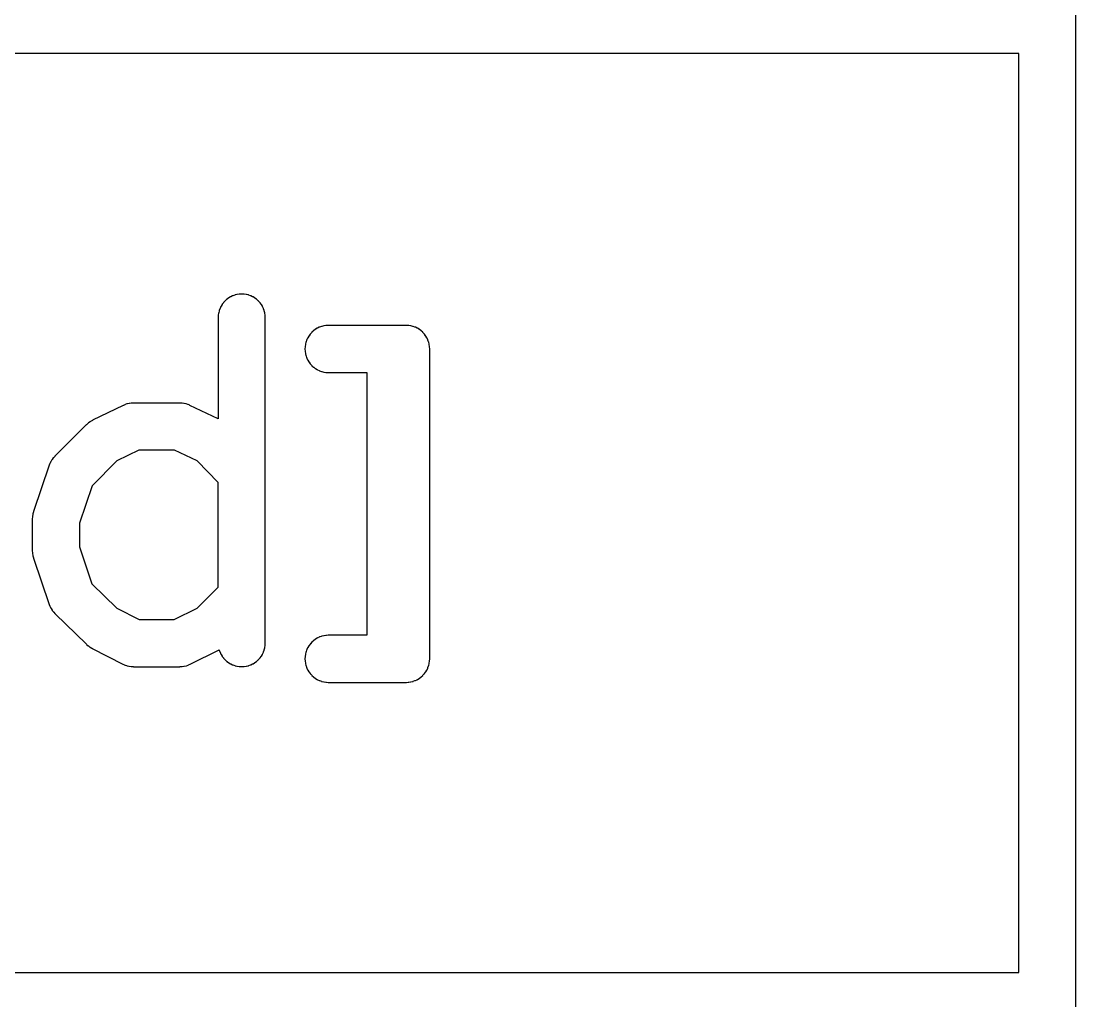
# Model space of a CAD drawing. Header units: inches. Extents: x -0.5 to 10, y -2.4 to 3.9.
# Drawn here: x 4.8413 to 4.969, y -2.188 to -2.0694 of the extents above; entities that cross this region are included whole.
import ezdxf

# ---------------------------------------------------------------- set-up
doc = ezdxf.new("R2010")
doc.units = ezdxf.units.IN

msp = doc.modelspace()

# ---------------------------------------------------------------- linework, layer by layer
msp.add_lwpolyline([(4.96895, -2.3849), (4.96895, -1.9518)])
for points in [[(3.80655, -2.07335), (3.80655, -2.18455), (4.96205, -2.18455), (4.96205, -2.07335)], [(4.86515, -2.117549), (4.86172, -2.115924), (4.861711, -2.11592), (4.8617, -2.115915), (4.861508, -2.115835), (4.861489, -2.115827), (4.861467, -2.115819), (4.861269, -2.115756), (4.861247, -2.11575), (4.861226, -2.115744), (4.861023, -2.115699), (4.861004, -2.115695), (4.86098, -2.115691), (4.860774, -2.115664), (4.860753, -2.115661), (4.86073, -2.11566), (4.860522, -2.11565), (4.860511, -2.11565), (4.8605, -2.11565), (4.8549, -2.11565), (4.854889, -2.11565), (4.854877, -2.115651), (4.854665, -2.11566), (4.854643, -2.115662), (4.85462, -2.115664), (4.854409, -2.115693), (4.854383, -2.115697), (4.854364, -2.115701), (4.854157, -2.115749), (4.854131, -2.115756), (4.854114, -2.115761), (4.853911, -2.115827), (4.853889, -2.115835), (4.853869, -2.115843), (4.853674, -2.115928), (4.853662, -2.115933), (4.853653, -2.115937), (4.849953, -2.117737), (4.849941, -2.117743), (4.849929, -2.11775), (4.849701, -2.117877), (4.849679, -2.11789), (4.849679, -2.11789), (4.849654, -2.117906), (4.849442, -2.118057), (4.849422, -2.118073), (4.849422, -2.118073), (4.849399, -2.118092), (4.849205, -2.118266), (4.849198, -2.118272), (4.849185, -2.118285), (4.845385, -2.122085), (4.845374, -2.122096), (4.845369, -2.122101), (4.845224, -2.12226), (4.845209, -2.122278), (4.845195, -2.122296), (4.845065, -2.122467), (4.845051, -2.122487), (4.845039, -2.122505), (4.844925, -2.122688), (4.844914, -2.122707), (4.844903, -2.122728), (4.844806, -2.12292), (4.844795, -2.122943), (4.844787, -2.122962), (4.844709, -2.123163), (4.844706, -2.123171), (4.844701, -2.123184), (4.842801, -2.128784), (4.842797, -2.128798), (4.842793, -2.12881), (4.842724, -2.129057), (4.842718, -2.129081), (4.842718, -2.129081), (4.842712, -2.12911), (4.842671, -2.129363), (4.842667, -2.12939), (4.842667, -2.12939), (4.842665, -2.129417), (4.842651, -2.129673), (4.84265, -2.129691), (4.84265, -2.1297), (4.84265, -2.1335), (4.84265, -2.133509), (4.842651, -2.133527), (4.842665, -2.133783), (4.842667, -2.13381), (4.842667, -2.13381), (4.842671, -2.133837), (4.842712, -2.13409), (4.842718, -2.134119), (4.842718, -2.134119), (4.842724, -2.134143), (4.842793, -2.13439), (4.842797, -2.134402), (4.842801, -2.134416), (4.844701, -2.140016), (4.844707, -2.140032), (4.844709, -2.140038), (4.84479, -2.140244), (4.8448, -2.140268), (4.84481, -2.140287), (4.84491, -2.140485), (4.844922, -2.140508), (4.844933, -2.140526), (4.845051, -2.140713), (4.845065, -2.140733), (4.845078, -2.140752), (4.845213, -2.140927), (4.84523, -2.140948), (4.845244, -2.140963), (4.845395, -2.141125), (4.845402, -2.141132), (4.845412, -2.141142), (4.849212, -2.144842), (4.849223, -2.144852), (4.84923, -2.144859), (4.849405, -2.145013), (4.849424, -2.145029), (4.849424, -2.145029), (4.849444, -2.145044), (4.849633, -2.14518), (4.849652, -2.145193), (4.849675, -2.145207), (4.849876, -2.145323), (4.849883, -2.145327), (4.849898, -2.145335), (4.853598, -2.147235), (4.853616, -2.147244), (4.853619, -2.147246), (4.853822, -2.147338), (4.853842, -2.147346), (4.853866, -2.147355), (4.854077, -2.147428), (4.854103, -2.147436), (4.854123, -2.147441), (4.854339, -2.147494), (4.854362, -2.147499), (4.854386, -2.147503), (4.854606, -2.147534), (4.85463, -2.147537), (4.854654, -2.147539), (4.854876, -2.147549), (4.854889, -2.14755), (4.8549, -2.14755), (4.8605, -2.14755), (4.860511, -2.14755), (4.860523, -2.147549), (4.860741, -2.147539), (4.860766, -2.147538), (4.860787, -2.147535), (4.861003, -2.147505), (4.861025, -2.147501), (4.861048, -2.147496), (4.86126, -2.147446), (4.861286, -2.14744), (4.861305, -2.147434), (4.861511, -2.147364), (4.861536, -2.147355), (4.861554, -2.147347), (4.861754, -2.147259), (4.861766, -2.147253), (4.861775, -2.147249), (4.865266, -2.145503), (4.865266, -2.145504), (4.865273, -2.14553), (4.86528, -2.145551), (4.865358, -2.145768), (4.865367, -2.145792), (4.865377, -2.145813), (4.865475, -2.146022), (4.865487, -2.146044), (4.865499, -2.146065), (4.865617, -2.146263), (4.865632, -2.146286), (4.865644, -2.146303), (4.865782, -2.146489), (4.865798, -2.14651), (4.865813, -2.146527), (4.865968, -2.146697), (4.865985, -2.146715), (4.866003, -2.146732), (4.866173, -2.146887), (4.86619, -2.146902), (4.866211, -2.146918), (4.866397, -2.147056), (4.866414, -2.147068), (4.866437, -2.147083), (4.866635, -2.147201), (4.866656, -2.147213), (4.866678, -2.147225), (4.866887, -2.147323), (4.866908, -2.147333), (4.866932, -2.147342), (4.867149, -2.14742), (4.86717, -2.147427), (4.867196, -2.147434), (4.86742, -2.14749), (4.867445, -2.147496), (4.867468, -2.147499), (4.867696, -2.147533), (4.867719, -2.147536), (4.867745, -2.147538), (4.867975, -2.147549), (4.868, -2.14755), (4.868025, -2.147549), (4.868255, -2.147538), (4.868281, -2.147536), (4.868304, -2.147533), (4.868532, -2.147499), (4.868555, -2.147496), (4.86858, -2.14749), (4.868804, -2.147434), (4.86883, -2.147427), (4.868851, -2.14742), (4.869068, -2.147342), (4.869092, -2.147333), (4.869113, -2.147323), (4.869322, -2.147225), (4.869344, -2.147213), (4.869365, -2.147201), (4.869563, -2.147083), (4.869586, -2.147068), (4.869603, -2.147056), (4.869789, -2.146918), (4.86981, -2.146902), (4.869827, -2.146887), (4.869997, -2.146732), (4.870015, -2.146715), (4.870032, -2.146697), (4.870187, -2.146527), (4.870202, -2.14651), (4.870218, -2.146489), (4.870356, -2.146303), (4.870368, -2.146286), (4.870383, -2.146263), (4.870501, -2.146065), (4.870513, -2.146044), (4.870525, -2.146022), (4.870623, -2.145813), (4.870633, -2.145792), (4.870642, -2.145768), (4.87072, -2.145551), (4.870727, -2.14553), (4.870734, -2.145504), (4.87079, -2.14528), (4.870796, -2.145255), (4.870799, -2.145232), (4.870833, -2.145004), (4.870836, -2.144981), (4.870838, -2.144955), (4.870849, -2.144725), (4.87085, -2.14471), (4.87085, -2.1447), (4.87085, -2.1053), (4.87085, -2.10529), (4.870849, -2.105275), (4.870838, -2.105045), (4.870836, -2.105019), (4.870833, -2.104996), (4.870799, -2.104768), (4.870796, -2.104745), (4.87079, -2.10472), (4.870734, -2.104496), (4.870727, -2.10447), (4.87072, -2.104449), (4.870642, -2.104232), (4.870633, -2.104208), (4.870623, -2.104187), (4.870525, -2.103978), (4.870513, -2.103956), (4.870501, -2.103935), (4.870383, -2.103737), (4.870368, -2.103714), (4.870356, -2.103697), (4.870218, -2.103511), (4.870202, -2.10349), (4.870187, -2.103473), (4.870032, -2.103303), (4.870015, -2.103285), (4.869997, -2.103268), (4.869827, -2.103113), (4.86981, -2.103098), (4.869789, -2.103082), (4.869603, -2.102944), (4.869586, -2.102932), (4.869563, -2.102917), (4.869365, -2.102799), (4.869344, -2.102787), (4.869322, -2.102775), (4.869113, -2.102677), (4.869092, -2.102667), (4.869068, -2.102658), (4.868851, -2.10258), (4.86883, -2.102573), (4.868804, -2.102566), (4.86858, -2.10251), (4.868555, -2.102504), (4.868532, -2.102501), (4.868304, -2.102467), (4.868281, -2.102464), (4.868255, -2.102462), (4.868025, -2.102451), (4.868, -2.10245), (4.867975, -2.102451), (4.867745, -2.102462), (4.867719, -2.102464), (4.867696, -2.102467), (4.867468, -2.102501), (4.867445, -2.102504), (4.86742, -2.10251), (4.867196, -2.102566), (4.86717, -2.102573), (4.867149, -2.10258), (4.866932, -2.102658), (4.866908, -2.102667), (4.866887, -2.102677), (4.866678, -2.102775), (4.866656, -2.102787), (4.866635, -2.102799), (4.866437, -2.102917), (4.866414, -2.102932), (4.866397, -2.102944), (4.866211, -2.103082), (4.86619, -2.103098), (4.866173, -2.103113), (4.866003, -2.103268), (4.865985, -2.103285), (4.865968, -2.103303), (4.865813, -2.103473), (4.865798, -2.10349), (4.865782, -2.103511), (4.865644, -2.103697), (4.865632, -2.103714), (4.865617, -2.103737), (4.865499, -2.103935), (4.865487, -2.103956), (4.865475, -2.103978), (4.865377, -2.104187), (4.865367, -2.104208), (4.865358, -2.104232), (4.86528, -2.104449), (4.865273, -2.10447), (4.865266, -2.104496), (4.86521, -2.10472), (4.865204, -2.104745), (4.865201, -2.104768), (4.865167, -2.104996), (4.865164, -2.105019), (4.865162, -2.105045), (4.865151, -2.105275), (4.86515, -2.10529), (4.86515, -2.1053)], [(4.88315, -2.14375), (4.8785, -2.14375), (4.87849, -2.14375), (4.878475, -2.143751), (4.878245, -2.143762), (4.878219, -2.143764), (4.878196, -2.143767), (4.877968, -2.143801), (4.877945, -2.143804), (4.87792, -2.14381), (4.877696, -2.143866), (4.87767, -2.143873), (4.877649, -2.14388), (4.877432, -2.143958), (4.877408, -2.143967), (4.877387, -2.143977), (4.877178, -2.144075), (4.877156, -2.144087), (4.877135, -2.144099), (4.876937, -2.144217), (4.876914, -2.144232), (4.876897, -2.144244), (4.876711, -2.144382), (4.87669, -2.144398), (4.876673, -2.144413), (4.876503, -2.144568), (4.876485, -2.144585), (4.876468, -2.144603), (4.876313, -2.144773), (4.876298, -2.14479), (4.876282, -2.144811), (4.876144, -2.144997), (4.876132, -2.145014), (4.876117, -2.145037), (4.875999, -2.145235), (4.875987, -2.145256), (4.875975, -2.145278), (4.875877, -2.145487), (4.875867, -2.145508), (4.875858, -2.145532), (4.87578, -2.145749), (4.875773, -2.14577), (4.875766, -2.145796), (4.87571, -2.14602), (4.875704, -2.146045), (4.875701, -2.146068), (4.875667, -2.146296), (4.875664, -2.146319), (4.875662, -2.146345), (4.875651, -2.146575), (4.87565, -2.1466), (4.875651, -2.146625), (4.875662, -2.146855), (4.875664, -2.146881), (4.875667, -2.146904), (4.875701, -2.147132), (4.875704, -2.147155), (4.87571, -2.14718), (4.875766, -2.147404), (4.875773, -2.14743), (4.87578, -2.147451), (4.875858, -2.147668), (4.875867, -2.147692), (4.875877, -2.147713), (4.875975, -2.147922), (4.875987, -2.147944), (4.875999, -2.147965), (4.876117, -2.148163), (4.876132, -2.148186), (4.876144, -2.148203), (4.876282, -2.148389), (4.876298, -2.14841), (4.876313, -2.148427), (4.876468, -2.148597), (4.876485, -2.148615), (4.876503, -2.148632), (4.876673, -2.148787), (4.87669, -2.148802), (4.876711, -2.148818), (4.876897, -2.148956), (4.876914, -2.148968), (4.876937, -2.148983), (4.877135, -2.149101), (4.877156, -2.149113), (4.877178, -2.149125), (4.877387, -2.149223), (4.877408, -2.149233), (4.877432, -2.149242), (4.877649, -2.14932), (4.87767, -2.149327), (4.877696, -2.149334), (4.87792, -2.14939), (4.877945, -2.149396), (4.877968, -2.149399), (4.878196, -2.149433), (4.878219, -2.149436), (4.878245, -2.149438), (4.878475, -2.149449), (4.87849, -2.14945), (4.8785, -2.14945), (4.8879, -2.14945), (4.88791, -2.14945), (4.887925, -2.149449), (4.888155, -2.149438), (4.888181, -2.149436), (4.888204, -2.149433), (4.888432, -2.149399), (4.888455, -2.149396), (4.88848, -2.14939), (4.888704, -2.149334), (4.88873, -2.149327), (4.888751, -2.14932), (4.888968, -2.149242), (4.888992, -2.149233), (4.889013, -2.149223), (4.889222, -2.149125), (4.889244, -2.149113), (4.889265, -2.149101), (4.889463, -2.148983), (4.889486, -2.148968), (4.889503, -2.148956), (4.889689, -2.148818), (4.88971, -2.148802), (4.889727, -2.148787), (4.889897, -2.148632), (4.889915, -2.148615), (4.889932, -2.148597), (4.890087, -2.148427), (4.890102, -2.14841), (4.890118, -2.148389), (4.890256, -2.148203), (4.890268, -2.148186), (4.890283, -2.148163), (4.890401, -2.147965), (4.890413, -2.147944), (4.890425, -2.147922), (4.890523, -2.147713), (4.890533, -2.147692), (4.890542, -2.147668), (4.89062, -2.147451), (4.890627, -2.14743), (4.890634, -2.147404), (4.89069, -2.14718), (4.890696, -2.147155), (4.890699, -2.147132), (4.890733, -2.146904), (4.890736, -2.146881), (4.890738, -2.146855), (4.890749, -2.146625), (4.89075, -2.14661), (4.89075, -2.1466), (4.89075, -2.1091), (4.89075, -2.10909), (4.890749, -2.109075), (4.890738, -2.108845), (4.890736, -2.108819), (4.890733, -2.108796), (4.890699, -2.108568), (4.890696, -2.108545), (4.89069, -2.10852), (4.890634, -2.108296), (4.890627, -2.10827), (4.89062, -2.108249), (4.890542, -2.108032), (4.890533, -2.108008), (4.890523, -2.107987), (4.890425, -2.107778), (4.890413, -2.107756), (4.890401, -2.107735), (4.890283, -2.107537), (4.890268, -2.107514), (4.890256, -2.107497), (4.890118, -2.107311), (4.890102, -2.10729), (4.890087, -2.107273), (4.889932, -2.107103), (4.889915, -2.107085), (4.889897, -2.107068), (4.889727, -2.106913), (4.88971, -2.106898), (4.889689, -2.106882), (4.889503, -2.106744), (4.889486, -2.106732), (4.889463, -2.106717), (4.889265, -2.106599), (4.889244, -2.106587), (4.889222, -2.106575), (4.889013, -2.106477), (4.888992, -2.106467), (4.888968, -2.106458), (4.888751, -2.10638), (4.88873, -2.106373), (4.888704, -2.106366), (4.88848, -2.10631), (4.888455, -2.106304), (4.888432, -2.106301), (4.888204, -2.106267), (4.888181, -2.106264), (4.888155, -2.106262), (4.887925, -2.106251), (4.88791, -2.10625), (4.8879, -2.10625), (4.8785, -2.10625), (4.87849, -2.10625), (4.878475, -2.106251), (4.878245, -2.106262), (4.878219, -2.106264), (4.878196, -2.106267), (4.877968, -2.106301), (4.877945, -2.106304), (4.87792, -2.10631), (4.877696, -2.106366), (4.87767, -2.106373), (4.877649, -2.10638), (4.877432, -2.106458), (4.877408, -2.106467), (4.877387, -2.106477), (4.877178, -2.106575), (4.877156, -2.106587), (4.877135, -2.106599), (4.876937, -2.106717), (4.876914, -2.106732), (4.876897, -2.106744), (4.876711, -2.106882), (4.87669, -2.106898), (4.876673, -2.106913), (4.876503, -2.107068), (4.876485, -2.107085), (4.876468, -2.107103), (4.876313, -2.107273), (4.876298, -2.10729), (4.876282, -2.107311), (4.876144, -2.107497), (4.876132, -2.107514), (4.876117, -2.107537), (4.875999, -2.107735), (4.875987, -2.107756), (4.875975, -2.107778), (4.875877, -2.107987), (4.875867, -2.108008), (4.875858, -2.108032), (4.87578, -2.108249), (4.875773, -2.10827), (4.875766, -2.108296), (4.87571, -2.10852), (4.875704, -2.108545), (4.875701, -2.108568), (4.875667, -2.108796), (4.875664, -2.108819), (4.875662, -2.108845), (4.875651, -2.109075), (4.87565, -2.1091), (4.875651, -2.109125), (4.875662, -2.109355), (4.875664, -2.109381), (4.875667, -2.109404), (4.875701, -2.109632), (4.875704, -2.109655), (4.87571, -2.10968), (4.875766, -2.109904), (4.875773, -2.10993), (4.87578, -2.109951), (4.875858, -2.110168), (4.875867, -2.110192), (4.875877, -2.110213), (4.875975, -2.110422), (4.875987, -2.110444), (4.875999, -2.110465), (4.876117, -2.110663), (4.876132, -2.110686), (4.876144, -2.110703), (4.876282, -2.110889), (4.876298, -2.11091), (4.876313, -2.110927), (4.876468, -2.111097), (4.876485, -2.111115), (4.876503, -2.111132), (4.876673, -2.111287), (4.87669, -2.111302), (4.876711, -2.111318), (4.876897, -2.111456), (4.876914, -2.111468), (4.876937, -2.111483), (4.877135, -2.111601), (4.877156, -2.111613), (4.877178, -2.111625), (4.877387, -2.111723), (4.877408, -2.111733), (4.877432, -2.111742), (4.877649, -2.11182), (4.87767, -2.111827), (4.877696, -2.111834), (4.87792, -2.11189), (4.877945, -2.111896), (4.877968, -2.111899), (4.878196, -2.111933), (4.878219, -2.111936), (4.878245, -2.111938), (4.878475, -2.111949), (4.87849, -2.11195), (4.8785, -2.11195), (4.88315, -2.11195)], [(4.862616, -2.122656), (4.859859, -2.12135), (4.855556, -2.12135), (4.852877, -2.122654), (4.849885, -2.125645), (4.84835, -2.13017), (4.84835, -2.13303), (4.849879, -2.137536), (4.852882, -2.14046), (4.855589, -2.14185), (4.859827, -2.14185), (4.862612, -2.140458), (4.86515, -2.137919), (4.86515, -2.125258)]]:
    msp.add_lwpolyline(points, close=True)

doc.saveas('drawing.dxf')
